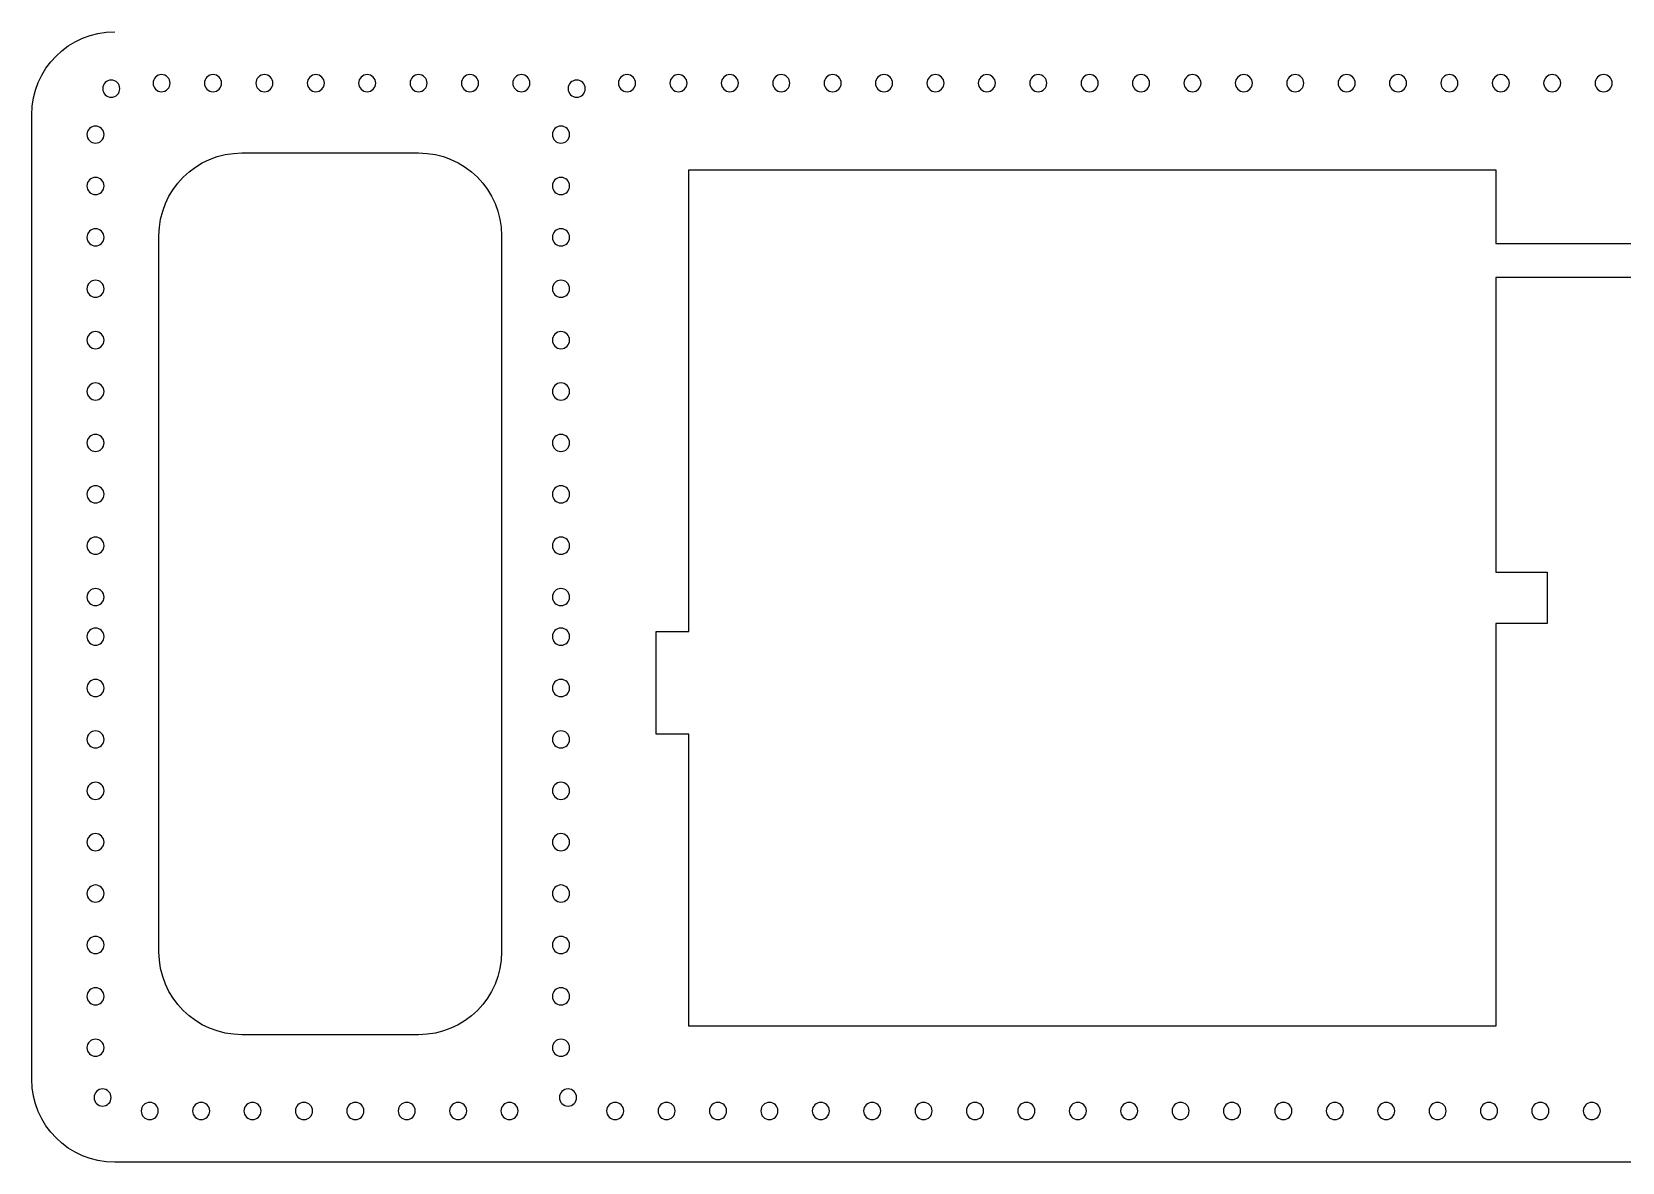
# Model space of a CAD drawing. Extents: x 112 to 502, y 72 to 270.
# Drawn here: x 112 to 204.9, y 72 to 138 of the extents above; entities that cross this region are included whole.
import ezdxf

# ---------------------------------------------------------------- set-up
doc = ezdxf.new("R2010")
doc.units = 0
doc.layers.add('polso', color=7, linetype='CONTINUOUS')

msp = doc.modelspace()

# ---------------------------------------------------------------- linework, layer by layer
at = {"layer": 'polso', "color": 1}
for p, q in [((117.173227, 134.715709), (117.173227, 134.715709)), ((120.112741, 135.032857), (120.112741, 135.032857)), ((123.113101, 135.032857), (123.113101, 135.032857)), ((126.113406, 135.032504), (126.113406, 135.032504)), ((129.113936, 135.032504), (129.113936, 135.032504)), ((132.114438, 135.032504), (132.114438, 135.032504)), ((135.114799, 135.032504), (135.114799, 135.032504)), ((138.115273, 135.032504), (138.115273, 135.032504)), ((141.115613, 135.032504), (141.115613, 135.032504)), ((144.344408, 134.715709), (144.344408, 134.715709)), ((147.283921, 135.032857), (147.283921, 135.032857)), ((150.284282, 135.032857), (150.284282, 135.032857)), ((153.284784, 135.032857), (153.284784, 135.032857)), ((156.285117, 135.032857), (156.285117, 135.032857)), ((159.285619, 135.032857), (159.285619, 135.032857)), ((162.286121, 135.032857), (162.286121, 135.032857)), ((165.286454, 135.032857), (165.286454, 135.032857)), ((168.286984, 135.032857), (168.286984, 135.032857)), ((171.287299, 135.032857), (171.287299, 135.032857)), ((174.287801, 135.032857), (174.287801, 135.032857)), ((177.288162, 135.032857), (177.288162, 135.032857)), ((180.288664, 135.032857), (180.288664, 135.032857)), ((183.289138, 135.032857), (183.289138, 135.032857)), ((186.289498, 135.032857), (186.289498, 135.032857)), ((189.29, 135.032857), (189.29, 135.032857)), ((192.290333, 135.032857), (192.290333, 135.032857)), ((195.290835, 135.032857), (195.290835, 135.032857)), ((198.291168, 135.032857), (198.291168, 135.032857)), ((201.29167, 135.032857), (201.29167, 135.032857)), ((204.292031, 135.032857), (204.292031, 135.032857)), ((116.253747, 132.032341), (116.253747, 132.032341)), ((143.424928, 132.032341), (143.424928, 132.032341)), ((116.253747, 129.031824), (116.253747, 129.031824)), ((143.424928, 129.031824), (143.424928, 129.031824)), ((116.253747, 126.031485), (116.253747, 126.031485)), ((143.424928, 126.031485), (143.424928, 126.031485)), ((116.253747, 123.031004), (116.253747, 123.031004)), ((143.424928, 123.031004), (143.424928, 123.031004)), ((116.253747, 120.030664), (116.253747, 120.030664)), ((143.424928, 120.030664), (143.424928, 120.030664)), ((116.253747, 117.030148), (116.253747, 117.030148)), ((143.424928, 117.030148), (143.424928, 117.030148)), ((116.253747, 114.029808), (116.253747, 114.029808)), ((143.424928, 114.029808), (143.424928, 114.029808)), ((116.253747, 111.029328), (116.253747, 111.029328)), ((143.424928, 111.029328), (143.424928, 111.029328)), ((116.253747, 108.028991), (116.253747, 108.028991)), ((143.424928, 108.028991), (143.424928, 108.028991)), ((116.253747, 105.028475), (116.253747, 105.028475)), ((143.424928, 105.028475), (143.424928, 105.028475)), ((116.253747, 102.72025), (116.253747, 102.72025)), ((143.424928, 102.72025), (143.424928, 102.72025)), ((116.253747, 99.719593), (116.253747, 99.719593)), ((143.424928, 99.719593), (143.424928, 99.719593)), ((116.253747, 96.719253), (116.253747, 96.719253)), ((143.424928, 96.719253), (143.424928, 96.719253)), ((116.253747, 93.718914), (116.253747, 93.718914)), ((143.424928, 93.718914), (143.424928, 93.718914)), ((116.253747, 90.718574), (116.253747, 90.718574)), ((143.424928, 90.718574), (143.424928, 90.718574)), ((116.253747, 87.717917), (116.253747, 87.717917)), ((143.424928, 87.717917), (143.424928, 87.717917)), ((116.253747, 84.717577), (116.253747, 84.717577)), ((143.424928, 84.717577), (143.424928, 84.717577)), ((116.253747, 81.717237), (116.253747, 81.717237)), ((143.424928, 81.717237), (143.424928, 81.717237)), ((116.253747, 78.716897), (116.253747, 78.716897)), ((143.424928, 78.716897), (143.424928, 78.716897)), ((116.666469, 75.807504), (116.666469, 75.807504)), ((143.837649, 75.807504), (143.837649, 75.807504)), ((119.420647, 75.02409), (119.420647, 75.02409)), ((122.42098, 75.02409), (122.42098, 75.02409)), ((125.421284, 75.02409), (125.421284, 75.02409)), ((128.421814, 75.02409), (128.421814, 75.02409)), ((131.422316, 75.02409), (131.422316, 75.02409)), ((134.422677, 75.02409), (134.422677, 75.02409)), ((137.423151, 75.02409), (137.423151, 75.02409)), ((140.423491, 75.02409), (140.423491, 75.02409)), ((146.591828, 75.02409), (146.591828, 75.02409)), ((149.592161, 75.02409), (149.592161, 75.02409)), ((152.592663, 75.02409), (152.592663, 75.02409)), ((155.592967, 75.02409), (155.592967, 75.02409)), ((158.593497, 75.02409), (158.593497, 75.02409)), ((161.593999, 75.02409), (161.593999, 75.02409)), ((164.59436, 75.02409), (164.59436, 75.02409)), ((167.594834, 75.02409), (167.594834, 75.02409)), ((170.595174, 75.02409), (170.595174, 75.02409)), ((173.595707, 75.02409), (173.595707, 75.02409)), ((176.59604, 75.02409), (176.59604, 75.02409)), ((179.596542, 75.02409), (179.596542, 75.02409)), ((182.596846, 75.02409), (182.596846, 75.02409)), ((185.597377, 75.02409), (185.597377, 75.02409)), ((188.597709, 75.02409), (188.597709, 75.02409)), ((191.59824, 75.02409), (191.59824, 75.02409)), ((194.598713, 75.02409), (194.598713, 75.02409)), ((197.599046, 75.02409), (197.599046, 75.02409)), ((200.599576, 75.02409), (200.599576, 75.02409)), ((203.599909, 75.02409), (203.599909, 75.02409))]:
    msp.add_line(p, q, dxfattribs=at)
at = {"layer": 'polso', "color": 5}
for p, q in [((112.035699, 76.873835), (112.035699, 133.192443)), ((397.195005, 72.033138), (116.876396, 72.033138))]:
    msp.add_line(p, q, dxfattribs=at)
at = {"layer": 'polso', "color": 3}
for p, q in [((124.299789, 130.961187), (134.618402, 130.961187)), ((124.299789, 130.961187), (124.299789, 130.961187)), ((150.3902, 129.98159), (197.497051, 129.98164)), ((150.390221, 103.027904), (150.3902, 129.98159)), ((197.497051, 129.98164), (197.497107, 125.681208)), ((119.459096, 84.317993), (119.459096, 126.120491)), ((139.459095, 126.120491), (139.459095, 84.317993)), ((197.497107, 125.681208), (214.999514, 125.681138)), ((197.497164, 123.680888), (197.497107, 106.47835)), ((214.999542, 123.68087), (197.497164, 123.680888)), ((197.497107, 106.47835), (200.497468, 106.478353)), ((200.497468, 106.478353), (200.497412, 103.477908)), ((200.497412, 103.477908), (197.497079, 103.477837)), ((197.497079, 103.477837), (197.497107, 79.974769)), ((148.492633, 97.026904), (148.492651, 103.027957)), ((148.492651, 103.027957), (150.390221, 103.027904)), ((150.3902, 97.026904), (148.492633, 97.026904)), ((150.390267, 79.974684), (150.3902, 97.026904)), ((197.497107, 79.974769), (150.390267, 79.974684)), ((134.618402, 79.477296), (124.299789, 79.477296))]:
    msp.add_line(p, q, dxfattribs=at)
at = {"layer": 'polso', "color": 5}
for points in [[(112.035699, 133.192443), (112.035699, 135.874189), (114.19465, 138.033136), (116.876396, 138.033136)], [(116.876396, 72.033138), (114.19465, 72.033138), (112.035699, 74.192089), (112.035699, 76.873835)]]:
    msp.add_open_spline(points, degree=3, dxfattribs=at)
at = {"layer": 'polso', "color": 1}
for points in [[(116.673341, 135.215596), (116.397116, 135.215596), (116.173102, 134.991934), (116.173102, 134.715709)], [(116.173102, 134.715709), (116.173102, 134.439484), (116.397116, 134.215823), (116.673341, 134.215823)], [(117.173227, 134.715709), (117.173227, 134.991934), (116.949566, 135.215596), (116.673341, 135.215596)], [(116.673341, 134.215823), (116.949566, 134.215823), (117.173227, 134.439484), (117.173227, 134.715709)], [(119.612854, 135.532743), (119.336277, 135.532743), (119.112616, 135.309082), (119.112616, 135.032857)], [(119.112616, 135.032857), (119.112616, 134.756632), (119.336277, 134.532618), (119.612854, 134.532618)], [(120.112741, 135.032857), (120.112741, 135.309082), (119.888727, 135.532743), (119.612854, 135.532743)], [(119.612854, 134.532618), (119.888727, 134.532618), (120.112741, 134.756632), (120.112741, 135.032857)], [(122.613215, 135.532743), (122.33699, 135.532743), (122.112976, 135.309082), (122.112976, 135.032857)], [(122.112976, 135.032857), (122.112976, 134.756632), (122.33699, 134.532618), (122.613215, 134.532618)], [(123.113101, 135.032857), (123.113101, 135.309082), (122.88944, 135.532743), (122.613215, 135.532743)], [(122.613215, 134.532618), (122.88944, 134.532618), (123.113101, 134.756632), (123.113101, 135.032857)], [(125.61352, 135.532743), (125.337295, 135.532743), (125.113281, 135.308729), (125.113281, 135.032504)], [(125.113281, 135.032504), (125.113281, 134.756632), (125.337295, 134.532618), (125.61352, 134.532618)], [(126.113406, 135.032504), (126.113406, 135.308729), (125.889745, 135.532743), (125.61352, 135.532743)], [(125.61352, 134.532618), (125.889745, 134.532618), (126.113406, 134.756632), (126.113406, 135.032504)], [(128.61405, 135.532743), (128.337472, 135.532743), (128.113811, 135.308729), (128.113811, 135.032504)], [(128.113811, 135.032504), (128.113811, 134.756632), (128.337472, 134.532618), (128.61405, 134.532618)], [(129.113936, 135.032504), (129.113936, 135.308729), (128.889922, 135.532743), (128.61405, 135.532743)], [(128.61405, 134.532618), (128.889922, 134.532618), (129.113936, 134.756632), (129.113936, 135.032504)], [(131.614199, 135.532743), (131.337974, 135.532743), (131.114313, 135.308729), (131.114313, 135.032504)], [(131.114313, 135.032504), (131.114313, 134.756632), (131.337974, 134.532618), (131.614199, 134.532618)], [(132.114438, 135.032504), (132.114438, 135.308729), (131.890424, 135.532743), (131.614199, 135.532743)], [(131.614199, 134.532618), (131.890424, 134.532618), (132.114438, 134.756632), (132.114438, 135.032504)], [(134.614913, 135.532743), (134.338688, 135.532743), (134.114674, 135.308729), (134.114674, 135.032504)], [(134.114674, 135.032504), (134.114674, 134.756632), (134.338688, 134.532618), (134.614913, 134.532618)], [(135.114799, 135.032504), (135.114799, 135.308729), (134.890785, 135.532743), (134.614913, 135.532743)], [(134.614913, 134.532618), (134.890785, 134.532618), (135.114799, 134.756632), (135.114799, 135.032504)], [(137.615387, 135.532743), (137.338809, 135.532743), (137.115148, 135.308729), (137.115148, 135.032504)], [(137.115148, 135.032504), (137.115148, 134.756632), (137.338809, 134.532618), (137.615387, 134.532618)], [(138.115273, 135.032504), (138.115273, 135.308729), (137.891259, 135.532743), (137.615387, 135.532743)], [(137.615387, 134.532618), (137.891259, 134.532618), (138.115273, 134.756632), (138.115273, 135.032504)], [(140.615719, 135.532743), (140.339494, 135.532743), (140.11548, 135.308729), (140.11548, 135.032504)], [(140.11548, 135.032504), (140.11548, 134.756632), (140.339494, 134.532618), (140.615719, 134.532618)], [(141.115613, 135.032504), (141.115613, 135.308729), (140.891592, 135.532743), (140.615719, 135.532743)], [(140.615719, 134.532618), (140.891592, 134.532618), (141.115613, 134.756632), (141.115613, 135.032504)], [(143.844522, 135.215596), (143.568297, 135.215596), (143.344283, 134.991934), (143.344283, 134.715709)], [(143.344283, 134.715709), (143.344283, 134.439484), (143.568297, 134.215823), (143.844522, 134.215823)], [(144.344408, 134.715709), (144.344408, 134.991934), (144.120747, 135.215596), (143.844522, 135.215596)], [(143.844522, 134.215823), (144.120747, 134.215823), (144.344408, 134.439484), (144.344408, 134.715709)], [(146.784035, 135.532743), (146.507458, 135.532743), (146.283796, 135.309082), (146.283796, 135.032857)], [(146.283796, 135.032857), (146.283796, 134.756632), (146.507458, 134.532618), (146.784035, 134.532618)], [(147.283921, 135.032857), (147.283921, 135.309082), (147.059908, 135.532743), (146.784035, 135.532743)], [(146.784035, 134.532618), (147.059908, 134.532618), (147.283921, 134.756632), (147.283921, 135.032857)], [(149.784396, 135.532743), (149.508171, 135.532743), (149.284157, 135.309082), (149.284157, 135.032857)], [(149.284157, 135.032857), (149.284157, 134.756632), (149.508171, 134.532618), (149.784396, 134.532618)], [(150.284282, 135.032857), (150.284282, 135.309082), (150.060621, 135.532743), (149.784396, 135.532743)], [(149.784396, 134.532618), (150.060621, 134.532618), (150.284282, 134.756632), (150.284282, 135.032857)], [(152.784898, 135.532743), (152.508673, 135.532743), (152.284659, 135.309082), (152.284659, 135.032857)], [(152.284659, 135.032857), (152.284659, 134.756632), (152.508673, 134.532618), (152.784898, 134.532618)], [(153.284784, 135.032857), (153.284784, 135.309082), (153.06077, 135.532743), (152.784898, 135.532743)], [(152.784898, 134.532618), (153.06077, 134.532618), (153.284784, 134.756632), (153.284784, 135.032857)], [(155.785231, 135.532743), (155.509006, 135.532743), (155.284992, 135.309082), (155.284992, 135.032857)], [(155.284992, 135.032857), (155.284992, 134.756632), (155.509006, 134.532618), (155.785231, 134.532618)], [(156.285117, 135.032857), (156.285117, 135.309082), (156.061456, 135.532743), (155.785231, 135.532743)], [(155.785231, 134.532618), (156.061456, 134.532618), (156.285117, 134.756632), (156.285117, 135.032857)], [(158.785733, 135.532743), (158.509508, 135.532743), (158.285494, 135.309082), (158.285494, 135.032857)], [(158.285494, 135.032857), (158.285494, 134.756632), (158.509508, 134.532618), (158.785733, 134.532618)], [(159.285619, 135.032857), (159.285619, 135.309082), (159.061605, 135.532743), (158.785733, 135.532743)], [(158.785733, 134.532618), (159.061605, 134.532618), (159.285619, 134.756632), (159.285619, 135.032857)], [(161.785882, 135.532743), (161.509657, 135.532743), (161.285996, 135.309082), (161.285996, 135.032857)], [(161.285996, 135.032857), (161.285996, 134.756632), (161.509657, 134.532618), (161.785882, 134.532618)], [(162.286121, 135.032857), (162.286121, 135.309082), (162.062107, 135.532743), (161.785882, 135.532743)], [(161.785882, 134.532618), (162.062107, 134.532618), (162.286121, 134.756632), (162.286121, 135.032857)], [(164.786568, 135.532743), (164.510343, 135.532743), (164.286329, 135.309082), (164.286329, 135.032857)], [(164.286329, 135.032857), (164.286329, 134.756632), (164.510343, 134.532618), (164.786568, 134.532618)], [(165.286454, 135.032857), (165.286454, 135.309082), (165.06244, 135.532743), (164.786568, 135.532743)], [(164.786568, 134.532618), (165.06244, 134.532618), (165.286454, 134.756632), (165.286454, 135.032857)], [(167.787098, 135.532743), (167.51052, 135.532743), (167.286859, 135.309082), (167.286859, 135.032857)], [(167.286859, 135.032857), (167.286859, 134.756632), (167.51052, 134.532618), (167.787098, 134.532618)], [(168.286984, 135.032857), (168.286984, 135.309082), (168.06297, 135.532743), (167.787098, 135.532743)], [(167.787098, 134.532618), (168.06297, 134.532618), (168.286984, 134.756632), (168.286984, 135.032857)], [(170.787413, 135.532743), (170.511188, 135.532743), (170.287174, 135.309082), (170.287174, 135.032857)], [(170.287174, 135.032857), (170.287174, 134.756632), (170.511188, 134.532618), (170.787413, 134.532618)], [(171.287299, 135.032857), (171.287299, 135.309082), (171.063638, 135.532743), (170.787413, 135.532743)], [(170.787413, 134.532618), (171.063638, 134.532618), (171.287299, 134.756632), (171.287299, 135.032857)], [(173.787901, 135.532743), (173.511323, 135.532743), (173.287662, 135.309082), (173.287662, 135.032857)], [(173.287662, 135.032857), (173.287662, 134.756632), (173.511323, 134.532618), (173.787901, 134.532618)], [(174.287801, 135.032857), (174.287801, 135.309082), (174.063773, 135.532743), (173.787901, 135.532743)], [(173.787901, 134.532618), (174.063773, 134.532618), (174.287801, 134.756632), (174.287801, 135.032857)], [(176.788262, 135.532743), (176.512051, 135.532743), (176.288023, 135.309082), (176.288023, 135.032857)], [(176.288023, 135.032857), (176.288023, 134.756632), (176.512051, 134.532618), (176.788262, 134.532618)], [(177.288162, 135.032857), (177.288162, 135.309082), (177.064501, 135.532743), (176.788262, 135.532743)], [(176.788262, 134.532618), (177.064501, 134.532618), (177.288162, 134.756632), (177.288162, 135.032857)], [(179.788764, 135.532743), (179.512186, 135.532743), (179.288525, 135.309082), (179.288525, 135.032857)], [(179.288525, 135.032857), (179.288525, 134.756632), (179.512186, 134.532618), (179.788764, 134.532618)], [(180.288664, 135.032857), (180.288664, 135.309082), (180.064636, 135.532743), (179.788764, 135.532743)], [(179.788764, 134.532618), (180.064636, 134.532618), (180.288664, 134.756632), (180.288664, 135.032857)], [(182.788899, 135.532743), (182.512688, 135.532743), (182.289027, 135.309082), (182.289027, 135.032857)], [(182.289027, 135.032857), (182.289027, 134.756632), (182.512688, 134.532618), (182.788899, 134.532618)], [(183.289138, 135.032857), (183.289138, 135.309082), (183.065138, 135.532743), (182.788899, 135.532743)], [(182.788899, 134.532618), (183.065138, 134.532618), (183.289138, 134.756632), (183.289138, 135.032857)], [(185.789626, 135.532743), (185.513387, 135.532743), (185.289388, 135.309082), (185.289388, 135.032857)], [(185.289388, 135.032857), (185.289388, 134.756632), (185.513387, 134.532618), (185.789626, 134.532618)], [(186.289498, 135.032857), (186.289498, 135.309082), (186.065499, 135.532743), (185.789626, 135.532743)], [(185.789626, 134.532618), (186.065499, 134.532618), (186.289498, 134.756632), (186.289498, 135.032857)], [(188.790128, 135.532743), (188.513551, 135.532743), (188.28989, 135.309082), (188.28989, 135.032857)], [(188.28989, 135.032857), (188.28989, 134.756632), (188.513551, 134.532618), (188.790128, 134.532618)], [(189.29, 135.032857), (189.29, 135.309082), (189.066001, 135.532743), (188.790128, 135.532743)], [(188.790128, 134.532618), (189.066001, 134.532618), (189.29, 134.756632), (189.29, 135.032857)], [(191.790461, 135.532743), (191.514222, 135.532743), (191.290222, 135.309082), (191.290222, 135.032857)], [(191.290222, 135.032857), (191.290222, 134.756632), (191.514222, 134.532618), (191.790461, 134.532618)], [(192.290333, 135.032857), (192.290333, 135.309082), (192.066333, 135.532743), (191.790461, 135.532743)], [(191.790461, 134.532618), (192.066333, 134.532618), (192.290333, 134.756632), (192.290333, 135.032857)], [(194.790963, 135.532743), (194.514385, 135.532743), (194.290724, 135.309082), (194.290724, 135.032857)], [(194.290724, 135.032857), (194.290724, 134.756632), (194.514385, 134.532618), (194.790963, 134.532618)], [(195.290835, 135.032857), (195.290835, 135.309082), (195.066835, 135.532743), (194.790963, 135.532743)], [(194.790963, 134.532618), (195.066835, 134.532618), (195.290835, 134.756632), (195.290835, 135.032857)], [(197.791296, 135.532743), (197.515057, 135.532743), (197.291057, 135.309082), (197.291057, 135.032857)], [(197.291057, 135.032857), (197.291057, 134.756632), (197.515057, 134.532618), (197.791296, 134.532618)], [(198.291168, 135.032857), (198.291168, 135.309082), (198.067168, 135.532743), (197.791296, 135.532743)], [(197.791296, 134.532618), (198.067168, 134.532618), (198.291168, 134.756632), (198.291168, 135.032857)], [(200.791798, 135.532743), (200.51522, 135.532743), (200.291531, 135.309082), (200.291531, 135.032857)], [(200.291531, 135.032857), (200.291531, 134.756632), (200.51522, 134.532618), (200.791798, 134.532618)], [(201.29167, 135.032857), (201.29167, 135.309082), (201.067642, 135.532743), (200.791798, 135.532743)], [(200.791798, 134.532618), (201.067642, 134.532618), (201.29167, 134.756632), (201.29167, 135.032857)], [(203.792159, 135.532743), (203.51592, 135.532743), (203.29192, 135.309082), (203.29192, 135.032857)], [(203.29192, 135.032857), (203.29192, 134.756632), (203.51592, 134.532618), (203.792159, 134.532618)], [(204.292031, 135.032857), (204.292031, 135.309082), (204.06837, 135.532743), (203.792159, 135.532743)], [(203.792159, 134.532618), (204.06837, 134.532618), (204.292031, 134.756632), (204.292031, 135.032857)], [(115.753861, 132.532227), (115.477636, 132.532227), (115.253622, 132.308566), (115.253622, 132.032341)], [(115.253622, 132.032341), (115.253622, 131.756116), (115.477636, 131.532454), (115.753861, 131.532454)], [(116.253747, 132.032341), (116.253747, 132.308566), (116.029733, 132.532227), (115.753861, 132.532227)], [(115.753861, 131.532454), (116.029733, 131.532454), (116.253747, 131.756116), (116.253747, 132.032341)], [(142.925042, 132.532227), (142.648817, 132.532227), (142.424803, 132.308566), (142.424803, 132.032341)], [(142.424803, 132.032341), (142.424803, 131.756116), (142.648817, 131.532454), (142.925042, 131.532454)], [(143.424928, 132.032341), (143.424928, 132.308566), (143.200914, 132.532227), (142.925042, 132.532227)], [(142.925042, 131.532454), (143.200914, 131.532454), (143.424928, 131.756116), (143.424928, 132.032341)], [(115.753861, 129.532063), (115.477636, 129.532063), (115.253622, 129.308049), (115.253622, 129.031824)], [(116.253747, 129.031824), (116.253747, 129.308049), (116.029733, 129.532063), (115.753861, 129.532063)], [(142.925042, 129.532063), (142.648817, 129.532063), (142.424803, 129.308049), (142.424803, 129.031824)], [(143.424928, 129.031824), (143.424928, 129.308049), (143.200914, 129.532063), (142.925042, 129.532063)], [(115.253622, 129.031824), (115.253622, 128.755599), (115.477636, 128.531938), (115.753861, 128.531938)], [(115.753861, 128.531938), (116.029733, 128.531938), (116.253747, 128.755599), (116.253747, 129.031824)], [(142.424803, 129.031824), (142.424803, 128.755599), (142.648817, 128.531938), (142.925042, 128.531938)], [(142.925042, 128.531938), (143.200914, 128.531938), (143.424928, 128.755599), (143.424928, 129.031824)], [(115.753861, 126.531371), (115.477636, 126.531371), (115.253622, 126.30771), (115.253622, 126.031485)], [(116.253747, 126.031485), (116.253747, 126.30771), (116.029733, 126.531371), (115.753861, 126.531371)], [(142.925042, 126.531371), (142.648817, 126.531371), (142.424803, 126.30771), (142.424803, 126.031485)], [(143.424928, 126.031485), (143.424928, 126.30771), (143.200914, 126.531371), (142.925042, 126.531371)], [(115.253622, 126.031485), (115.253622, 125.75526), (115.477636, 125.531599), (115.753861, 125.531599)], [(115.753861, 125.531599), (116.029733, 125.531599), (116.253747, 125.75526), (116.253747, 126.031485)], [(142.424803, 126.031485), (142.424803, 125.75526), (142.648817, 125.531599), (142.925042, 125.531599)], [(142.925042, 125.531599), (143.200914, 125.531599), (143.424928, 125.75526), (143.424928, 126.031485)], [(115.753861, 123.53089), (115.477636, 123.53089), (115.253622, 123.307229), (115.253622, 123.031004)], [(116.253747, 123.031004), (116.253747, 123.307229), (116.029733, 123.53089), (115.753861, 123.53089)], [(142.925042, 123.53089), (142.648817, 123.53089), (142.424803, 123.307229), (142.424803, 123.031004)], [(143.424928, 123.031004), (143.424928, 123.307229), (143.200914, 123.53089), (142.925042, 123.53089)], [(115.253622, 123.031004), (115.253622, 122.754779), (115.477636, 122.531118), (115.753861, 122.531118)], [(115.753861, 122.531118), (116.029733, 122.531118), (116.253747, 122.754779), (116.253747, 123.031004)], [(142.424803, 123.031004), (142.424803, 122.754779), (142.648817, 122.531118), (142.925042, 122.531118)], [(142.925042, 122.531118), (143.200914, 122.531118), (143.424928, 122.754779), (143.424928, 123.031004)], [(115.753861, 120.53055), (115.477636, 120.53055), (115.253622, 120.306889), (115.253622, 120.030664)], [(115.253622, 120.030664), (115.253622, 119.754439), (115.477636, 119.530778), (115.753861, 119.530778)], [(116.253747, 120.030664), (116.253747, 120.306889), (116.029733, 120.53055), (115.753861, 120.53055)], [(115.753861, 119.530778), (116.029733, 119.530778), (116.253747, 119.754439), (116.253747, 120.030664)], [(142.925042, 120.53055), (142.648817, 120.53055), (142.424803, 120.306889), (142.424803, 120.030664)], [(142.424803, 120.030664), (142.424803, 119.754439), (142.648817, 119.530778), (142.925042, 119.530778)], [(143.424928, 120.030664), (143.424928, 120.306889), (143.200914, 120.53055), (142.925042, 120.53055)], [(142.925042, 119.530778), (143.200914, 119.530778), (143.424928, 119.754439), (143.424928, 120.030664)], [(115.753861, 117.530034), (115.477636, 117.530034), (115.253622, 117.306373), (115.253622, 117.030148)], [(115.253622, 117.030148), (115.253622, 116.753923), (115.477636, 116.530262), (115.753861, 116.530262)], [(116.253747, 117.030148), (116.253747, 117.306373), (116.029733, 117.530034), (115.753861, 117.530034)], [(115.753861, 116.530262), (116.029733, 116.530262), (116.253747, 116.753923), (116.253747, 117.030148)], [(142.925042, 117.530034), (142.648817, 117.530034), (142.424803, 117.306373), (142.424803, 117.030148)], [(142.424803, 117.030148), (142.424803, 116.753923), (142.648817, 116.530262), (142.925042, 116.530262)], [(143.424928, 117.030148), (143.424928, 117.306373), (143.200914, 117.530034), (142.925042, 117.530034)], [(142.925042, 116.530262), (143.200914, 116.530262), (143.424928, 116.753923), (143.424928, 117.030148)], [(115.753861, 114.529694), (115.477636, 114.529694), (115.253622, 114.306033), (115.253622, 114.029808)], [(116.253747, 114.029808), (116.253747, 114.306033), (116.029733, 114.529694), (115.753861, 114.529694)], [(142.925042, 114.529694), (142.648817, 114.529694), (142.424803, 114.306033), (142.424803, 114.029808)], [(143.424928, 114.029808), (143.424928, 114.306033), (143.200914, 114.529694), (142.925042, 114.529694)], [(115.253622, 114.029808), (115.253622, 113.753583), (115.477636, 113.529922), (115.753861, 113.529922)], [(115.753861, 113.529922), (116.029733, 113.529922), (116.253747, 113.753583), (116.253747, 114.029808)], [(142.424803, 114.029808), (142.424803, 113.753583), (142.648817, 113.529922), (142.925042, 113.529922)], [(142.925042, 113.529922), (143.200914, 113.529922), (143.424928, 113.753583), (143.424928, 114.029808)], [(115.753861, 111.529214), (115.477636, 111.529214), (115.253622, 111.305553), (115.253622, 111.029328)], [(116.253747, 111.029328), (116.253747, 111.305553), (116.029733, 111.529214), (115.753861, 111.529214)], [(142.925042, 111.529214), (142.648817, 111.529214), (142.424803, 111.305553), (142.424803, 111.029328)], [(143.424928, 111.029328), (143.424928, 111.305553), (143.200914, 111.529214), (142.925042, 111.529214)], [(115.253622, 111.029328), (115.253622, 110.753103), (115.477636, 110.529441), (115.753861, 110.529441)], [(115.753861, 110.529441), (116.029733, 110.529441), (116.253747, 110.753103), (116.253747, 111.029328)], [(142.424803, 111.029328), (142.424803, 110.753103), (142.648817, 110.529441), (142.925042, 110.529441)], [(142.925042, 110.529441), (143.200914, 110.529441), (143.424928, 110.753103), (143.424928, 111.029328)], [(115.753861, 108.528877), (115.477636, 108.528877), (115.253622, 108.305216), (115.253622, 108.028991)], [(115.253622, 108.028991), (115.253622, 107.752766), (115.477636, 107.528752), (115.753861, 107.528752)], [(116.253747, 108.028991), (116.253747, 108.305216), (116.029733, 108.528877), (115.753861, 108.528877)], [(115.753861, 107.528752), (116.029733, 107.528752), (116.253747, 107.752766), (116.253747, 108.028991)], [(142.925042, 108.528877), (142.648817, 108.528877), (142.424803, 108.305216), (142.424803, 108.028991)], [(142.424803, 108.028991), (142.424803, 107.752766), (142.648817, 107.528752), (142.925042, 107.528752)], [(143.424928, 108.028991), (143.424928, 108.305216), (143.200914, 108.528877), (142.925042, 108.528877)], [(142.925042, 107.528752), (143.200914, 107.528752), (143.424928, 107.752766), (143.424928, 108.028991)], [(115.753861, 105.528361), (115.477636, 105.528361), (115.253622, 105.3047), (115.253622, 105.028475)], [(115.253622, 105.028475), (115.253622, 104.75225), (115.477636, 104.528236), (115.753861, 104.528236)], [(116.253747, 105.028475), (116.253747, 105.3047), (116.029733, 105.528361), (115.753861, 105.528361)], [(115.753861, 104.528236), (116.029733, 104.528236), (116.253747, 104.75225), (116.253747, 105.028475)], [(142.925042, 105.528361), (142.648817, 105.528361), (142.424803, 105.3047), (142.424803, 105.028475)], [(142.424803, 105.028475), (142.424803, 104.75225), (142.648817, 104.528236), (142.925042, 104.528236)], [(143.424928, 105.028475), (143.424928, 105.3047), (143.200914, 105.528361), (142.925042, 105.528361)], [(142.925042, 104.528236), (143.200914, 104.528236), (143.424928, 104.75225), (143.424928, 105.028475)], [(115.753861, 103.220136), (115.477636, 103.220136), (115.253622, 102.996122), (115.253622, 102.72025)], [(116.253747, 102.72025), (116.253747, 102.996122), (116.029733, 103.220136), (115.753861, 103.220136)], [(142.925042, 103.220136), (142.648817, 103.220136), (142.424803, 102.996122), (142.424803, 102.72025)], [(143.424928, 102.72025), (143.424928, 102.996122), (143.200914, 103.220136), (142.925042, 103.220136)], [(115.253622, 102.72025), (115.253622, 102.444025), (115.477636, 102.220011), (115.753861, 102.220011)], [(115.753861, 102.220011), (116.029733, 102.220011), (116.253747, 102.444025), (116.253747, 102.72025)], [(142.424803, 102.72025), (142.424803, 102.444025), (142.648817, 102.220011), (142.925042, 102.220011)], [(142.925042, 102.220011), (143.200914, 102.220011), (143.424928, 102.444025), (143.424928, 102.72025)], [(115.753861, 100.219832), (115.477636, 100.219832), (115.253622, 99.995818), (115.253622, 99.719593)], [(115.253622, 99.719593), (115.253622, 99.443721), (115.477636, 99.219707), (115.753861, 99.219707)], [(116.253747, 99.719593), (116.253747, 99.995818), (116.029733, 100.219832), (115.753861, 100.219832)], [(115.753861, 99.219707), (116.029733, 99.219707), (116.253747, 99.443721), (116.253747, 99.719593)], [(142.925042, 100.219832), (142.648817, 100.219832), (142.424803, 99.995818), (142.424803, 99.719593)], [(142.424803, 99.719593), (142.424803, 99.443721), (142.648817, 99.219707), (142.925042, 99.219707)], [(143.424928, 99.719593), (143.424928, 99.995818), (143.200914, 100.219832), (142.925042, 100.219832)], [(142.925042, 99.219707), (143.200914, 99.219707), (143.424928, 99.443721), (143.424928, 99.719593)], [(115.753861, 97.219492), (115.477636, 97.219492), (115.253622, 96.995478), (115.253622, 96.719253)], [(115.253622, 96.719253), (115.253622, 96.443381), (115.477636, 96.219367), (115.753861, 96.219367)], [(116.253747, 96.719253), (116.253747, 96.995478), (116.029733, 97.219492), (115.753861, 97.219492)], [(115.753861, 96.219367), (116.029733, 96.219367), (116.253747, 96.443381), (116.253747, 96.719253)], [(142.925042, 97.219492), (142.648817, 97.219492), (142.424803, 96.995478), (142.424803, 96.719253)], [(142.424803, 96.719253), (142.424803, 96.443381), (142.648817, 96.219367), (142.925042, 96.219367)], [(143.424928, 96.719253), (143.424928, 96.995478), (143.200914, 97.219492), (142.925042, 97.219492)], [(142.925042, 96.219367), (143.200914, 96.219367), (143.424928, 96.443381), (143.424928, 96.719253)], [(115.753861, 94.2188), (115.477636, 94.2188), (115.253622, 93.995139), (115.253622, 93.718914)], [(116.253747, 93.718914), (116.253747, 93.995139), (116.029733, 94.2188), (115.753861, 94.2188)], [(142.925042, 94.2188), (142.648817, 94.2188), (142.424803, 93.995139), (142.424803, 93.718914)], [(143.424928, 93.718914), (143.424928, 93.995139), (143.200914, 94.2188), (142.925042, 94.2188)], [(115.253622, 93.718914), (115.253622, 93.442689), (115.477636, 93.218675), (115.753861, 93.218675)], [(115.753861, 93.218675), (116.029733, 93.218675), (116.253747, 93.442689), (116.253747, 93.718914)], [(142.424803, 93.718914), (142.424803, 93.442689), (142.648817, 93.218675), (142.925042, 93.218675)], [(142.925042, 93.218675), (143.200914, 93.218675), (143.424928, 93.442689), (143.424928, 93.718914)], [(115.753861, 91.21846), (115.477636, 91.21846), (115.253622, 90.994446), (115.253622, 90.718574)], [(116.253747, 90.718574), (116.253747, 90.994446), (116.029733, 91.21846), (115.753861, 91.21846)], [(142.925042, 91.21846), (142.648817, 91.21846), (142.424803, 90.994446), (142.424803, 90.718574)], [(143.424928, 90.718574), (143.424928, 90.994446), (143.200914, 91.21846), (142.925042, 91.21846)], [(115.253622, 90.718574), (115.253622, 90.442349), (115.477636, 90.218335), (115.753861, 90.218335)], [(115.753861, 90.218335), (116.029733, 90.218335), (116.253747, 90.442349), (116.253747, 90.718574)], [(142.424803, 90.718574), (142.424803, 90.442349), (142.648817, 90.218335), (142.925042, 90.218335)], [(142.925042, 90.218335), (143.200914, 90.218335), (143.424928, 90.442349), (143.424928, 90.718574)], [(115.753861, 88.218155), (115.477636, 88.218155), (115.253622, 87.994142), (115.253622, 87.717917)], [(116.253747, 87.717917), (116.253747, 87.994142), (116.029733, 88.218155), (115.753861, 88.218155)], [(142.925042, 88.218155), (142.648817, 88.218155), (142.424803, 87.994142), (142.424803, 87.717917)], [(143.424928, 87.717917), (143.424928, 87.994142), (143.200914, 88.218155), (142.925042, 88.218155)], [(115.253622, 87.717917), (115.253622, 87.442044), (115.477636, 87.21803), (115.753861, 87.21803)], [(115.753861, 87.21803), (116.029733, 87.21803), (116.253747, 87.442044), (116.253747, 87.717917)], [(142.424803, 87.717917), (142.424803, 87.442044), (142.648817, 87.21803), (142.925042, 87.21803)], [(142.925042, 87.21803), (143.200914, 87.21803), (143.424928, 87.442044), (143.424928, 87.717917)], [(115.753861, 85.217816), (115.477636, 85.217816), (115.253622, 84.993802), (115.253622, 84.717577)], [(115.253622, 84.717577), (115.253622, 84.441352), (115.477636, 84.217691), (115.753861, 84.217691)], [(116.253747, 84.717577), (116.253747, 84.993802), (116.029733, 85.217816), (115.753861, 85.217816)], [(115.753861, 84.217691), (116.029733, 84.217691), (116.253747, 84.441352), (116.253747, 84.717577)], [(142.925042, 85.217816), (142.648817, 85.217816), (142.424803, 84.993802), (142.424803, 84.717577)], [(142.424803, 84.717577), (142.424803, 84.441352), (142.648817, 84.217691), (142.925042, 84.217691)], [(143.424928, 84.717577), (143.424928, 84.993802), (143.200914, 85.217816), (142.925042, 85.217816)], [(142.925042, 84.217691), (143.200914, 84.217691), (143.424928, 84.441352), (143.424928, 84.717577)], [(115.753861, 82.217123), (115.477636, 82.217123), (115.253622, 81.993109), (115.253622, 81.717237)], [(115.253622, 81.717237), (115.253622, 81.441012), (115.477636, 81.216998), (115.753861, 81.216998)], [(116.253747, 81.717237), (116.253747, 81.993109), (116.029733, 82.217123), (115.753861, 82.217123)], [(115.753861, 81.216998), (116.029733, 81.216998), (116.253747, 81.441012), (116.253747, 81.717237)], [(142.925042, 82.217123), (142.648817, 82.217123), (142.424803, 81.993109), (142.424803, 81.717237)], [(142.424803, 81.717237), (142.424803, 81.441012), (142.648817, 81.216998), (142.925042, 81.216998)], [(143.424928, 81.717237), (143.424928, 81.993109), (143.200914, 82.217123), (142.925042, 82.217123)], [(142.925042, 81.216998), (143.200914, 81.216998), (143.424928, 81.441012), (143.424928, 81.717237)], [(115.753861, 79.216784), (115.477636, 79.216784), (115.253622, 78.99277), (115.253622, 78.716897)], [(116.253747, 78.716897), (116.253747, 78.99277), (116.029733, 79.216784), (115.753861, 79.216784)], [(142.925042, 79.216784), (142.648817, 79.216784), (142.424803, 78.99277), (142.424803, 78.716897)], [(143.424928, 78.716897), (143.424928, 78.99277), (143.200914, 79.216784), (142.925042, 79.216784)], [(115.253622, 78.716897), (115.253622, 78.440672), (115.477636, 78.216659), (115.753861, 78.216659)], [(115.753861, 78.216659), (116.029733, 78.216659), (116.253747, 78.440672), (116.253747, 78.716897)], [(142.424803, 78.716897), (142.424803, 78.440672), (142.648817, 78.216659), (142.925042, 78.216659)], [(142.925042, 78.216659), (143.200914, 78.216659), (143.424928, 78.440672), (143.424928, 78.716897)], [(116.166583, 76.307743), (115.890357, 76.307743), (115.666344, 76.083729), (115.666344, 75.807504)], [(116.666469, 75.807504), (116.666469, 76.083729), (116.442455, 76.307743), (116.166583, 76.307743)], [(143.337763, 76.307743), (143.061538, 76.307743), (142.837524, 76.083729), (142.837524, 75.807504)], [(143.837649, 75.807504), (143.837649, 76.083729), (143.613636, 76.307743), (143.337763, 76.307743)], [(115.666344, 75.807504), (115.666344, 75.531632), (115.890357, 75.307618), (116.166583, 75.307618)], [(116.166583, 75.307618), (116.442455, 75.307618), (116.666469, 75.531632), (116.666469, 75.807504)], [(118.920761, 75.524329), (118.644183, 75.524329), (118.420522, 75.300315), (118.420522, 75.02409)], [(119.420647, 75.02409), (119.420647, 75.300315), (119.196633, 75.524329), (118.920761, 75.524329)], [(121.921094, 75.524329), (121.644869, 75.524329), (121.420855, 75.300315), (121.420855, 75.02409)], [(122.42098, 75.02409), (122.42098, 75.300315), (122.197319, 75.524329), (121.921094, 75.524329)], [(124.921398, 75.524329), (124.645173, 75.524329), (124.421159, 75.300315), (124.421159, 75.02409)], [(125.421284, 75.02409), (125.421284, 75.300315), (125.197623, 75.524329), (124.921398, 75.524329)], [(127.921928, 75.524329), (127.645351, 75.524329), (127.421689, 75.300315), (127.421689, 75.02409)], [(128.421814, 75.02409), (128.421814, 75.300315), (128.1978, 75.524329), (127.921928, 75.524329)], [(130.922078, 75.524329), (130.645852, 75.524329), (130.422191, 75.300315), (130.422191, 75.02409)], [(131.422316, 75.02409), (131.422316, 75.300315), (131.198303, 75.524329), (130.922078, 75.524329)], [(133.922791, 75.524329), (133.646566, 75.524329), (133.422552, 75.300315), (133.422552, 75.02409)], [(134.422677, 75.02409), (134.422677, 75.300315), (134.198663, 75.524329), (133.922791, 75.524329)], [(136.923265, 75.524329), (136.646687, 75.524329), (136.423026, 75.300315), (136.423026, 75.02409)], [(137.423151, 75.02409), (137.423151, 75.300315), (137.199137, 75.524329), (136.923265, 75.524329)], [(139.923598, 75.524329), (139.647373, 75.524329), (139.423359, 75.300315), (139.423359, 75.02409)], [(140.423491, 75.02409), (140.423491, 75.300315), (140.19947, 75.524329), (139.923598, 75.524329)], [(142.837524, 75.807504), (142.837524, 75.531632), (143.061538, 75.307618), (143.337763, 75.307618)], [(143.337763, 75.307618), (143.613636, 75.307618), (143.837649, 75.531632), (143.837649, 75.807504)], [(146.091942, 75.524329), (145.815364, 75.524329), (145.591703, 75.300315), (145.591703, 75.02409)], [(146.591828, 75.02409), (146.591828, 75.300315), (146.367814, 75.524329), (146.091942, 75.524329)], [(149.092274, 75.524329), (148.816049, 75.524329), (148.592036, 75.300315), (148.592036, 75.02409)], [(149.592161, 75.02409), (149.592161, 75.300315), (149.368499, 75.524329), (149.092274, 75.524329)], [(152.092776, 75.524329), (151.816199, 75.524329), (151.592538, 75.300315), (151.592538, 75.02409)], [(152.592663, 75.02409), (152.592663, 75.300315), (152.368649, 75.524329), (152.092776, 75.524329)], [(155.093081, 75.524329), (154.816856, 75.524329), (154.592842, 75.300315), (154.592842, 75.02409)], [(155.592967, 75.02409), (155.592967, 75.300315), (155.369306, 75.524329), (155.093081, 75.524329)], [(158.093611, 75.524329), (157.817033, 75.524329), (157.593372, 75.300315), (157.593372, 75.02409)], [(158.593497, 75.02409), (158.593497, 75.300315), (158.369483, 75.524329), (158.093611, 75.524329)], [(161.09376, 75.524329), (160.817535, 75.524329), (160.593874, 75.300315), (160.593874, 75.02409)], [(161.593999, 75.02409), (161.593999, 75.300315), (161.369985, 75.524329), (161.09376, 75.524329)], [(164.094474, 75.524329), (163.818249, 75.524329), (163.594235, 75.300315), (163.594235, 75.02409)], [(164.59436, 75.02409), (164.59436, 75.300315), (164.370346, 75.524329), (164.094474, 75.524329)], [(167.094948, 75.524329), (166.81837, 75.524329), (166.594709, 75.300315), (166.594709, 75.02409)], [(167.594834, 75.02409), (167.594834, 75.300315), (167.37082, 75.524329), (167.094948, 75.524329)], [(170.09528, 75.524329), (169.819055, 75.524329), (169.595042, 75.300315), (169.595042, 75.02409)], [(170.595174, 75.02409), (170.595174, 75.300315), (170.371153, 75.524329), (170.09528, 75.524329)], [(173.095835, 75.524329), (172.819229, 75.524329), (172.595568, 75.300315), (172.595568, 75.02409)], [(173.595707, 75.02409), (173.595707, 75.300315), (173.371679, 75.524329), (173.095835, 75.524329)], [(176.09614, 75.524329), (175.819929, 75.524329), (175.595901, 75.300315), (175.595901, 75.02409)], [(176.59604, 75.02409), (176.59604, 75.300315), (176.372012, 75.524329), (176.09614, 75.524329)], [(179.09667, 75.524329), (178.820092, 75.524329), (178.596431, 75.300315), (178.596431, 75.02409)], [(179.596542, 75.02409), (179.596542, 75.300315), (179.372542, 75.524329), (179.09667, 75.524329)], [(182.096974, 75.524329), (181.820735, 75.524329), (181.596736, 75.300315), (181.596736, 75.02409)], [(182.596846, 75.02409), (182.596846, 75.300315), (182.373185, 75.524329), (182.096974, 75.524329)], [(185.097505, 75.524329), (184.821266, 75.524329), (184.597266, 75.300315), (184.597266, 75.02409)], [(185.597377, 75.02409), (185.597377, 75.300315), (185.373377, 75.524329), (185.097505, 75.524329)], [(188.097837, 75.524329), (187.821598, 75.524329), (187.597598, 75.300315), (187.597598, 75.02409)], [(188.597709, 75.02409), (188.597709, 75.300315), (188.374048, 75.524329), (188.097837, 75.524329)], [(191.098368, 75.524329), (190.822128, 75.524329), (190.5981, 75.300315), (190.5981, 75.02409)], [(191.59824, 75.02409), (191.59824, 75.300315), (191.374212, 75.524329), (191.098368, 75.524329)], [(194.098474, 75.524329), (193.822264, 75.524329), (193.598602, 75.300315), (193.598602, 75.02409)], [(194.598713, 75.02409), (194.598713, 75.300315), (194.374714, 75.524329), (194.098474, 75.524329)], [(197.099146, 75.524329), (196.822935, 75.524329), (196.598907, 75.300315), (196.598907, 75.02409)], [(197.599046, 75.02409), (197.599046, 75.300315), (197.375018, 75.524329), (197.099146, 75.524329)], [(200.099704, 75.524329), (199.823126, 75.524329), (199.599465, 75.300315), (199.599465, 75.02409)], [(200.599576, 75.02409), (200.599576, 75.300315), (200.375576, 75.524329), (200.099704, 75.524329)], [(203.100037, 75.524329), (202.823798, 75.524329), (202.599798, 75.300315), (202.599798, 75.02409)], [(203.599909, 75.02409), (203.599909, 75.300315), (203.376248, 75.524329), (203.100037, 75.524329)], [(118.420522, 75.02409), (118.420522, 74.748218), (118.644183, 74.524204), (118.920761, 74.524204)], [(118.920761, 74.524204), (119.196633, 74.524204), (119.420647, 74.748218), (119.420647, 75.02409)], [(121.420855, 75.02409), (121.420855, 74.748218), (121.644869, 74.524204), (121.921094, 74.524204)], [(121.921094, 74.524204), (122.197319, 74.524204), (122.42098, 74.748218), (122.42098, 75.02409)], [(124.421159, 75.02409), (124.421159, 74.748218), (124.645173, 74.524204), (124.921398, 74.524204)], [(124.921398, 74.524204), (125.197623, 74.524204), (125.421284, 74.748218), (125.421284, 75.02409)], [(127.421689, 75.02409), (127.421689, 74.748218), (127.645351, 74.524204), (127.921928, 74.524204)], [(127.921928, 74.524204), (128.1978, 74.524204), (128.421814, 74.748218), (128.421814, 75.02409)], [(130.422191, 75.02409), (130.422191, 74.748218), (130.645853, 74.524204), (130.922078, 74.524204)], [(130.922078, 74.524204), (131.198303, 74.524204), (131.422316, 74.748218), (131.422316, 75.02409)], [(133.422552, 75.02409), (133.422552, 74.748218), (133.646566, 74.524204), (133.922791, 74.524204)], [(133.922791, 74.524204), (134.198663, 74.524204), (134.422677, 74.748218), (134.422677, 75.02409)], [(136.423026, 75.02409), (136.423026, 74.748218), (136.646687, 74.524204), (136.923265, 74.524204)], [(136.923265, 74.524204), (137.199137, 74.524204), (137.423151, 74.748218), (137.423151, 75.02409)], [(139.423359, 75.02409), (139.423359, 74.748218), (139.647373, 74.524204), (139.923598, 74.524204)], [(139.923598, 74.524204), (140.19947, 74.524204), (140.423491, 74.748218), (140.423491, 75.02409)], [(145.591703, 75.02409), (145.591703, 74.748218), (145.815364, 74.524204), (146.091942, 74.524204)], [(146.091942, 74.524204), (146.367814, 74.524204), (146.591828, 74.748218), (146.591828, 75.02409)], [(148.592036, 75.02409), (148.592036, 74.748218), (148.816049, 74.524204), (149.092274, 74.524204)], [(149.092274, 74.524204), (149.368499, 74.524204), (149.592161, 74.748218), (149.592161, 75.02409)], [(151.592538, 75.02409), (151.592538, 74.748218), (151.816199, 74.524204), (152.092776, 74.524204)], [(152.092776, 74.524204), (152.368649, 74.524204), (152.592663, 74.748218), (152.592663, 75.02409)], [(154.592842, 75.02409), (154.592842, 74.748218), (154.816856, 74.524204), (155.093081, 74.524204)], [(155.093081, 74.524204), (155.369306, 74.524204), (155.592967, 74.748218), (155.592967, 75.02409)], [(157.593372, 75.02409), (157.593372, 74.748218), (157.817033, 74.524204), (158.093611, 74.524204)], [(158.093611, 74.524204), (158.369483, 74.524204), (158.593497, 74.748218), (158.593497, 75.02409)], [(160.593874, 75.02409), (160.593874, 74.748218), (160.817535, 74.524204), (161.09376, 74.524204)], [(161.09376, 74.524204), (161.369985, 74.524204), (161.593999, 74.748218), (161.593999, 75.02409)], [(163.594235, 75.02409), (163.594235, 74.748218), (163.818249, 74.524204), (164.094474, 74.524204)], [(164.094474, 74.524204), (164.370346, 74.524204), (164.59436, 74.748218), (164.59436, 75.02409)], [(166.594709, 75.02409), (166.594709, 74.748218), (166.81837, 74.524204), (167.094948, 74.524204)], [(167.094948, 74.524204), (167.37082, 74.524204), (167.594834, 74.748218), (167.594834, 75.02409)], [(169.595042, 75.02409), (169.595042, 74.748218), (169.819055, 74.524204), (170.09528, 74.524204)], [(170.09528, 74.524204), (170.371153, 74.524204), (170.595174, 74.748218), (170.595174, 75.02409)], [(172.595568, 75.02409), (172.595568, 74.748218), (172.819229, 74.524204), (173.095835, 74.524204)], [(173.095835, 74.524204), (173.371679, 74.524204), (173.595707, 74.748218), (173.595707, 75.02409)], [(175.595901, 75.02409), (175.595901, 74.748218), (175.819929, 74.524204), (176.09614, 74.524204)], [(176.09614, 74.524204), (176.372012, 74.524204), (176.59604, 74.748218), (176.59604, 75.02409)], [(178.596431, 75.02409), (178.596431, 74.748218), (178.820092, 74.524204), (179.09667, 74.524204)], [(179.09667, 74.524204), (179.372542, 74.524204), (179.596542, 74.748218), (179.596542, 75.02409)], [(181.596736, 75.02409), (181.596736, 74.748218), (181.820735, 74.524204), (182.096974, 74.524204)], [(182.096974, 74.524204), (182.373185, 74.524204), (182.596846, 74.748218), (182.596846, 75.02409)], [(184.597266, 75.02409), (184.597266, 74.748218), (184.821266, 74.524204), (185.097505, 74.524204)], [(185.097505, 74.524204), (185.373377, 74.524204), (185.597377, 74.748218), (185.597377, 75.02409)], [(187.597598, 75.02409), (187.597598, 74.748218), (187.821598, 74.524204), (188.097837, 74.524204)], [(188.097837, 74.524204), (188.374048, 74.524204), (188.597709, 74.748218), (188.597709, 75.02409)], [(190.5981, 75.02409), (190.5981, 74.748218), (190.822128, 74.524204), (191.098368, 74.524204)], [(191.098368, 74.524204), (191.374212, 74.524204), (191.59824, 74.748218), (191.59824, 75.02409)], [(193.598602, 75.02409), (193.598602, 74.748218), (193.822264, 74.524204), (194.098474, 74.524204)], [(194.098474, 74.524204), (194.374714, 74.524204), (194.598713, 74.748218), (194.598713, 75.02409)], [(196.598907, 75.02409), (196.598907, 74.748218), (196.822935, 74.524204), (197.099146, 74.524204)], [(197.099146, 74.524204), (197.375018, 74.524204), (197.599046, 74.748218), (197.599046, 75.02409)], [(199.599465, 75.02409), (199.599465, 74.748218), (199.823126, 74.524204), (200.099704, 74.524204)], [(200.099704, 74.524204), (200.375576, 74.524204), (200.599576, 74.748218), (200.599576, 75.02409)], [(202.599798, 75.02409), (202.599798, 74.748218), (202.823798, 74.524204), (203.100037, 74.524204)], [(203.100037, 74.524204), (203.376248, 74.524204), (203.599909, 74.748218), (203.599909, 75.02409)]]:
    msp.add_open_spline(points, degree=3, dxfattribs=at)
at = {"layer": 'polso', "color": 3}
for points in [[(119.459096, 126.120491), (119.459096, 128.802237), (121.618043, 130.961187), (124.299789, 130.961187)], [(134.618402, 130.961187), (137.300144, 130.961187), (139.459095, 128.802237), (139.459095, 126.120491)], [(124.299789, 79.477296), (121.618043, 79.477296), (119.459096, 81.636246), (119.459096, 84.317993)], [(139.459095, 84.317993), (139.459095, 81.636246), (137.300144, 79.477296), (134.618402, 79.477296)]]:
    msp.add_open_spline(points, degree=3, dxfattribs=at)

doc.saveas('drawing.dxf')
